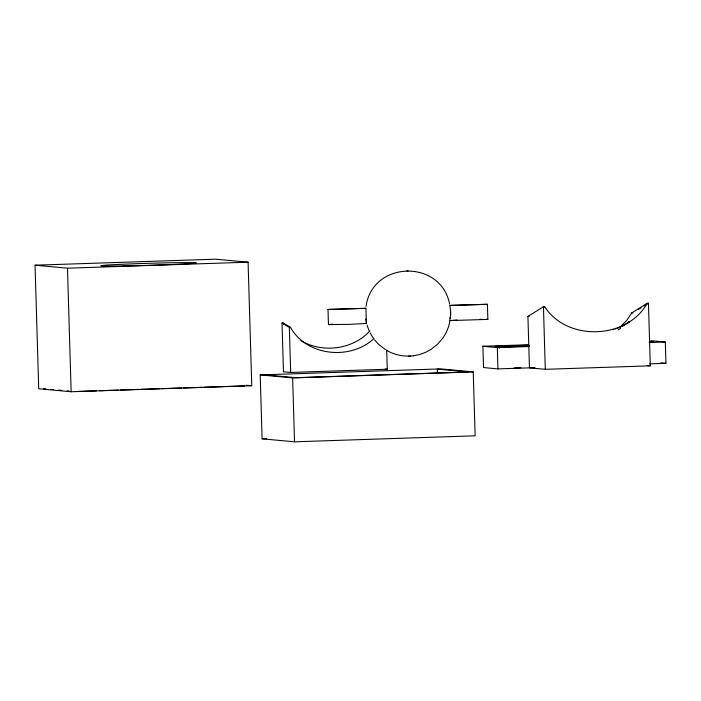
<?xml version="1.0" encoding="UTF-8"?>
<svg xmlns="http://www.w3.org/2000/svg" width="701" height="701" viewBox="0 0 701 701"><rect width="100%" height="100%" fill="white"/><g stroke="black" fill="none" stroke-linecap="round" stroke-linejoin="round"><path stroke-width="1.05" d="M450.673 314.302L450.384 318.517M366.027 306.442C372.31 260.825 440.587 258.748 449.604 303.919M450.664 312.252L450.016 305.969M449.621 305.364L487.414 304.278L487.861 319.402L450.033 320.576L448.596 326.675L446.23 332.484L443.032 337.873L437.608 344.226L431.045 349.396L425.489 352.401L419.61 354.531L413.283 355.801M629.069 321.733L628.657 322.863M328.007 309.465L365.922 308.317L366.369 323.441L349.282 324.361L328.462 324.589L328.007 309.465L365.922 308.317M328.462 324.589L332.756 324.204M366.36 323.476L365.458 323.363M450.033 320.576L457.131 320.015M487.405 304.304L449.762 305.478M647.189 303.27C627.185 339.529 566.986 341.685 544.695 306.679L543.441 306.714L527.923 316.431L529.448 367.85L545.299 369.322L650.3 365.826L648.443 303.226L647.189 303.27L631.671 312.979L626.782 320.357L619.964 327.253M369.839 331.003C352.734 349.633 322.504 353.427 300.878 340.677M629.542 321.496L624.871 324.773M374.054 338.478C350.465 360.603 306.679 356.274 290.494 327.376L283.178 322.977L282.021 323.021L283.467 371.775L290.67 372.441L387.276 369.225L386.707 349.93M625.064 324.326L623.522 325.439M622.006 326.307L622.97 325.834M543.722 307.283L544.695 306.679M638.401 309.509L641.143 307.8M643.877 306.083L648.443 303.226M624.337 325.071L623.215 325.685M622.917 325.842L622.313 326.149M621.366 326.613L620.376 327.069M618.694 327.796L619.351 327.525M617.336 328.331L618.019 328.068M615.206 329.093L615.934 328.848M612.963 329.803L613.717 329.575M413.345 355.793L410.523 356.047M410.611 356.047C403.066 356.555 394.26 354.724 387.241 350.693M35.05 265.197L215.654 259.186L248.084 262.183L251.755 385.743L71.143 391.754L38.713 388.748L35.05 265.197L67.48 268.194L248.084 262.183M527.923 316.431L529.176 316.388M631.671 312.979L632.924 312.944M282.021 323.021L289.338 327.411L290.494 327.376M534.916 367.666L497.947 368.901L483.532 367.569L482.901 346.268L528.72 344.743M482.901 346.268L497.316 347.6L528.817 346.548M649.021 342.552L665.319 342.009L665.95 363.311L649.661 363.854M260.202 374.904L440.806 368.901L473.236 371.898L475.138 435.803L294.525 441.814L262.095 438.817L260.202 374.904L292.632 377.9L473.236 371.898M77.899 391.438L96.423 390.816M99.691 390.711L118.224 390.098M120.406 390.019L138.929 389.405M141.111 389.335L159.635 388.713M161.817 388.643L181.436 387.995M183.618 387.916L202.142 387.303M204.324 387.232L222.857 386.61M225.03 386.54L244.649 385.892M262.095 438.817L266.476 438.668M408.376 356.117L409.323 356.099M406.799 270.884L408.087 270.866M479.852 319.332L481.946 319.305M486.485 319.305L487.861 319.402M650.905 340.677L665.319 342.009M649.529 341.422L653.393 341.781A21.854 0.456 -1.7 0 1 649.766 341.983M529.106 345.987A21.854 0.456 -1.7 0 1 499.349 346.907L494.52 346.46A21.854 0.456 -1.7 0 1 527.073 345.374L529.001 345.558M660.806 362.838L665.95 363.311M647.128 365.536L650.3 365.826M385.217 369.033L387.276 369.225M265.127 374.833L296.111 377.699L468.321 371.968L437.328 369.103L437.459 373.44M246.349 385.243L251.755 385.743M43.637 388.678L45.775 388.88M51.12 389.37L53.258 389.572M58.595 390.063L61.802 390.361M67.147 390.851L69.285 391.053M385.445 349.633L378.829 344.524L374.597 339.906M373.335 338.233L370.084 332.87M284.028 324.44L283.178 322.977M369.182 330.986L367.044 325.089M366.518 323.065L365.782 318.946M543.441 306.714L545.299 369.322M527.073 345.374L527.108 346.706M509.513 345.803L509.557 347.135M499.349 346.907L499.392 348.239M497.316 347.6L497.947 368.901M449.849 317.308L449.946 320.55M292.632 377.9L294.525 441.814M289.338 327.411L290.67 372.441M67.48 268.194L71.143 391.754M450.664 312.208L450.673 314.346M618.151 329.952A24.701 0.929 -34.4 0 1 620.455 328.445M520.878 367.666A21.854 0.456 -1.7 0 1 514.096 367.894M123.902 265.916A47.966 1.008 -1.7 0 0 196.35 262.919A47.966 1.008 -1.7 0 0 124.988 264.146A47.966 1.008 -1.7 0 0 123.902 265.916"/></g></svg>
